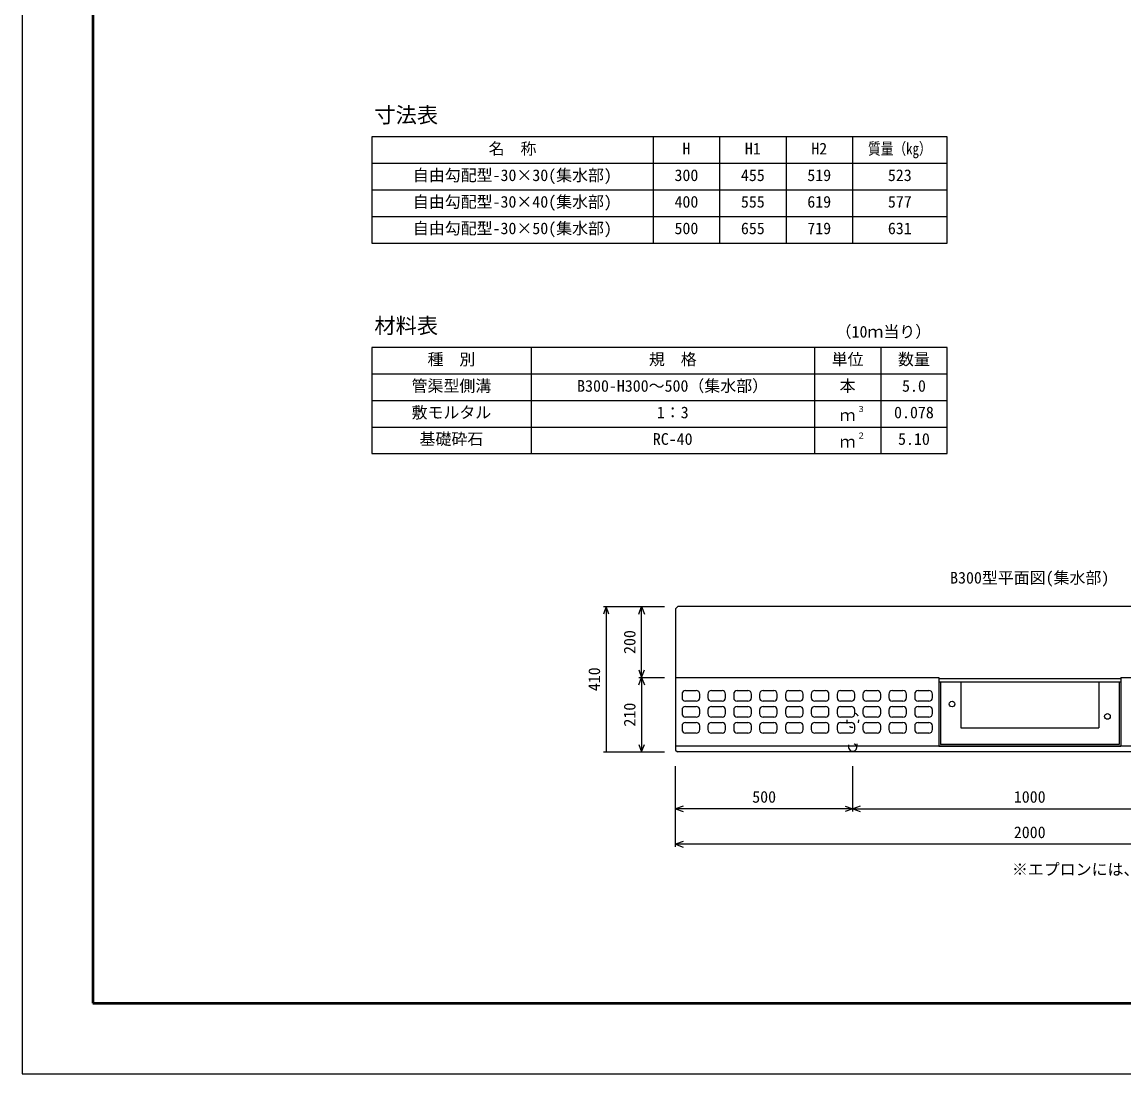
# Model space of a CAD drawing. Units: millimetres, scale not verified. Extents: x -12600 to 12600, y -5940 to 5940.
# Drawn here: x -12600 to -9488, y -5940 to -2970 of the extents above; entities that cross this region are included whole.
import ezdxf
from ezdxf.enums import TextEntityAlignment as Align

# ---------------------------------------------------------------- set-up
doc = ezdxf.new("R2010")
doc.units = ezdxf.units.MM
doc.header["$LTSCALE"] = 40
doc.linetypes.add('DOTTED', pattern=[1.75, 0.25, -1.5])
for name, color, linetype, lineweight in [('0-0_DIM', 7, 'Continuous', 25), ('0-1_Defpoints', 5, 'Continuous', 25), ('0-2_HATCH', 6, 'Continuous', 25), ('0-3_HYO', 3, 'Continuous', 25), ('0-4_HYO2', 4, 'Continuous', 25), ('0-5_OUTLINE', 3, 'Continuous', 25), ('0-6_OUTLINE2', 4, 'DOTTED', 25), ('0-7_TXT', 7, 'Continuous', 25), ('0-8_WAKU', 3, 'Continuous', 25)]:
    doc.layers.add(name, color=color, linetype=linetype, lineweight=lineweight)
doc.styles.add('ＭＳ ゴシック', font='')
doc.styles.get('ＭＳ ゴシック').set_extended_font_data('MS Gothic')

msp = doc.modelspace()

# ---------------------------------------------------------------- linework, layer by layer
at = {"layer": '0-0_DIM'}
for p, q in [((-10957.81, -4620.52), (-10785.31, -4620.52)), ((-10950.31, -4620.52), (-10950.31, -5030.52)), ((-10850.31, -4820.52), (-10850.31, -4620.52)), ((-10857.81, -4820.52), (-10785.31, -4820.52)), ((-10850.31, -4820.52), (-10850.31, -5030.52)), ((-10957.81, -5030.52), (-10785.31, -5030.52)), ((-10754.31, -5299.02), (-10754.31, -5070.52)), ((-10254.31, -5199.02), (-10254.31, -5070.52)), ((-10254.31, -5191.52), (-10754.31, -5191.52)), ((-10254.31, -5191.52), (-9254.31, -5191.52)), ((-8754.31, -5291.52), (-10754.31, -5291.52))]:
    msp.add_line(p, q, dxfattribs=at)
for points in [[(-10942.62, -4641.66), (-10950.31, -4620.52), (-10958.01, -4641.66)], [(-10858.01, -4641.66), (-10850.31, -4620.52), (-10842.62, -4641.66)], [(-10858.01, -4799.37), (-10850.31, -4820.52), (-10842.62, -4799.37)], [(-10858.01, -4841.66), (-10850.31, -4820.52), (-10842.62, -4841.66)], [(-10858.01, -5009.37), (-10850.31, -5030.52), (-10842.62, -5009.37)], [(-10733.17, -5183.82), (-10754.31, -5191.52), (-10733.17, -5199.21)], [(-10275.46, -5183.82), (-10254.31, -5191.52), (-10275.46, -5199.21)], [(-10233.17, -5183.82), (-10254.31, -5191.52), (-10233.17, -5199.21)], [(-10733.17, -5283.82), (-10754.31, -5291.52), (-10733.17, -5299.21)]]:
    msp.add_lwpolyline(points, dxfattribs=at)
at = {"layer": '0-1_Defpoints'}
msp.add_lwpolyline([(-12600, -5940), (-4200, -5940), (-4200, 0), (-12600, 0)], close=True, dxfattribs=at)
at = {"layer": '0-2_HATCH'}
for p, q in [((-10736.31, -4867.52), (-10736.31, -4877.52)), ((-10726.31, -4857.52), (-10696.31, -4857.52)), ((-10686.31, -4877.52), (-10686.31, -4867.52)), ((-10663.31, -4867.52), (-10663.31, -4877.52)), ((-10653.31, -4857.52), (-10623.31, -4857.52)), ((-10613.31, -4877.52), (-10613.31, -4867.52)), ((-10590.31, -4867.52), (-10590.31, -4877.52)), ((-10580.31, -4857.52), (-10550.31, -4857.52)), ((-10540.31, -4877.52), (-10540.31, -4867.52)), ((-10517.31, -4867.52), (-10517.31, -4877.52)), ((-10507.31, -4857.52), (-10477.31, -4857.52)), ((-10467.31, -4877.52), (-10467.31, -4867.52)), ((-10444.31, -4867.52), (-10444.31, -4877.52)), ((-10434.31, -4857.52), (-10404.31, -4857.52)), ((-10394.31, -4877.52), (-10394.31, -4867.52)), ((-10371.31, -4867.52), (-10371.31, -4877.52)), ((-10361.31, -4857.52), (-10331.31, -4857.52)), ((-10321.31, -4877.52), (-10321.31, -4867.52)), ((-10298.31, -4867.52), (-10298.31, -4877.52)), ((-10288.31, -4857.52), (-10258.31, -4857.52)), ((-10248.31, -4877.52), (-10248.31, -4867.52)), ((-10225.31, -4867.52), (-10225.31, -4877.52)), ((-10215.31, -4857.52), (-10185.31, -4857.52)), ((-10175.31, -4877.52), (-10175.31, -4867.52)), ((-10152.31, -4867.52), (-10152.31, -4877.52)), ((-10142.31, -4857.52), (-10112.31, -4857.52)), ((-10102.31, -4877.52), (-10102.31, -4867.52)), ((-10079.31, -4867.52), (-10079.31, -4877.52)), ((-10069.31, -4857.52), (-10039.31, -4857.52)), ((-10029.31, -4877.52), (-10029.31, -4867.52)), ((-10736.31, -4912.52), (-10736.31, -4922.52)), ((-10696.31, -4887.52), (-10726.31, -4887.52)), ((-10726.31, -4902.52), (-10696.31, -4902.52)), ((-10686.31, -4922.52), (-10686.31, -4912.52)), ((-10663.31, -4912.52), (-10663.31, -4922.52)), ((-10623.31, -4887.52), (-10653.31, -4887.52)), ((-10653.31, -4902.52), (-10623.31, -4902.52)), ((-10613.31, -4922.52), (-10613.31, -4912.52)), ((-10590.31, -4912.52), (-10590.31, -4922.52)), ((-10550.31, -4887.52), (-10580.31, -4887.52)), ((-10580.31, -4902.52), (-10550.31, -4902.52)), ((-10540.31, -4922.52), (-10540.31, -4912.52)), ((-10517.31, -4912.52), (-10517.31, -4922.52)), ((-10477.31, -4887.52), (-10507.31, -4887.52)), ((-10507.31, -4902.52), (-10477.31, -4902.52)), ((-10467.31, -4922.52), (-10467.31, -4912.52)), ((-10444.31, -4912.52), (-10444.31, -4922.52)), ((-10404.31, -4887.52), (-10434.31, -4887.52)), ((-10434.31, -4902.52), (-10404.31, -4902.52)), ((-10394.31, -4922.52), (-10394.31, -4912.52)), ((-10371.31, -4912.52), (-10371.31, -4922.52)), ((-10331.31, -4887.52), (-10361.31, -4887.52)), ((-10361.31, -4902.52), (-10331.31, -4902.52)), ((-10321.31, -4922.52), (-10321.31, -4912.52)), ((-10298.31, -4912.52), (-10298.31, -4922.52)), ((-10258.31, -4887.52), (-10288.31, -4887.52)), ((-10288.31, -4902.52), (-10258.31, -4902.52)), ((-10248.31, -4922.52), (-10248.31, -4912.52)), ((-10225.31, -4912.52), (-10225.31, -4922.52)), ((-10185.31, -4887.52), (-10215.31, -4887.52)), ((-10215.31, -4902.52), (-10185.31, -4902.52)), ((-10175.31, -4922.52), (-10175.31, -4912.52)), ((-10152.31, -4912.52), (-10152.31, -4922.52)), ((-10112.31, -4887.52), (-10142.31, -4887.52)), ((-10142.31, -4902.52), (-10112.31, -4902.52)), ((-10102.31, -4922.52), (-10102.31, -4912.52)), ((-10079.31, -4912.52), (-10079.31, -4922.52)), ((-10039.31, -4887.52), (-10069.31, -4887.52)), ((-10069.31, -4902.52), (-10039.31, -4902.52)), ((-10029.31, -4922.52), (-10029.31, -4912.52)), ((-10696.31, -4932.52), (-10726.31, -4932.52)), ((-10726.31, -4947.52), (-10696.31, -4947.52)), ((-10623.31, -4932.52), (-10653.31, -4932.52)), ((-10653.31, -4947.52), (-10623.31, -4947.52)), ((-10550.31, -4932.52), (-10580.31, -4932.52)), ((-10580.31, -4947.52), (-10550.31, -4947.52)), ((-10477.31, -4932.52), (-10507.31, -4932.52)), ((-10507.31, -4947.52), (-10477.31, -4947.52)), ((-10404.31, -4932.52), (-10434.31, -4932.52)), ((-10434.31, -4947.52), (-10404.31, -4947.52)), ((-10331.31, -4932.52), (-10361.31, -4932.52)), ((-10361.31, -4947.52), (-10331.31, -4947.52)), ((-10258.31, -4932.52), (-10288.31, -4932.52)), ((-10288.31, -4947.52), (-10258.31, -4947.52)), ((-10185.31, -4932.52), (-10215.31, -4932.52)), ((-10215.31, -4947.52), (-10185.31, -4947.52)), ((-10112.31, -4932.52), (-10142.31, -4932.52)), ((-10142.31, -4947.52), (-10112.31, -4947.52)), ((-10039.31, -4932.52), (-10069.31, -4932.52)), ((-10069.31, -4947.52), (-10039.31, -4947.52)), ((-10736.31, -4957.52), (-10736.31, -4967.52)), ((-10696.31, -4977.52), (-10726.31, -4977.52)), ((-10686.31, -4967.52), (-10686.31, -4957.52)), ((-10663.31, -4957.52), (-10663.31, -4967.52)), ((-10623.31, -4977.52), (-10653.31, -4977.52)), ((-10613.31, -4967.52), (-10613.31, -4957.52)), ((-10590.31, -4957.52), (-10590.31, -4967.52)), ((-10550.31, -4977.52), (-10580.31, -4977.52)), ((-10540.31, -4967.52), (-10540.31, -4957.52)), ((-10517.31, -4957.52), (-10517.31, -4967.52)), ((-10477.31, -4977.52), (-10507.31, -4977.52)), ((-10467.31, -4967.52), (-10467.31, -4957.52)), ((-10444.31, -4957.52), (-10444.31, -4967.52)), ((-10404.31, -4977.52), (-10434.31, -4977.52)), ((-10394.31, -4967.52), (-10394.31, -4957.52)), ((-10371.31, -4957.52), (-10371.31, -4967.52)), ((-10331.31, -4977.52), (-10361.31, -4977.52)), ((-10321.31, -4967.52), (-10321.31, -4957.52)), ((-10298.31, -4957.52), (-10298.31, -4967.52)), ((-10258.31, -4977.52), (-10288.31, -4977.52)), ((-10248.31, -4967.52), (-10248.31, -4957.52)), ((-10225.31, -4957.52), (-10225.31, -4967.52)), ((-10185.31, -4977.52), (-10215.31, -4977.52)), ((-10175.31, -4967.52), (-10175.31, -4957.52)), ((-10152.31, -4957.52), (-10152.31, -4967.52)), ((-10112.31, -4977.52), (-10142.31, -4977.52)), ((-10102.31, -4967.52), (-10102.31, -4957.52)), ((-10079.31, -4957.52), (-10079.31, -4967.52)), ((-10039.31, -4977.52), (-10069.31, -4977.52)), ((-10029.31, -4967.52), (-10029.31, -4957.52))]:
    msp.add_line(p, q, dxfattribs=at)
for centre, start, end in [((-10726.31, -4867.52), 90, 180), ((-10726.31, -4877.52), 180, 270), ((-10696.31, -4867.52), 0, 90), ((-10696.31, -4877.52), 270, 0), ((-10653.31, -4867.52), 90, 180), ((-10653.31, -4877.52), 180, 270), ((-10623.31, -4867.52), 0, 90), ((-10623.31, -4877.52), 270, 0), ((-10580.31, -4867.52), 90, 180), ((-10580.31, -4877.52), 180, 270), ((-10550.31, -4867.52), 0, 90), ((-10550.31, -4877.52), 270, 0), ((-10507.31, -4867.52), 90, 180), ((-10507.31, -4877.52), 180, 270), ((-10477.31, -4867.52), 0, 90), ((-10477.31, -4877.52), 270, 0), ((-10434.31, -4867.52), 90, 180), ((-10434.31, -4877.52), 180, 270), ((-10404.31, -4867.52), 0, 90), ((-10404.31, -4877.52), 270, 0), ((-10361.31, -4867.52), 90, 180), ((-10361.31, -4877.52), 180, 270), ((-10331.31, -4867.52), 0, 90), ((-10331.31, -4877.52), 270, 0), ((-10288.31, -4867.52), 90, 180), ((-10288.31, -4877.52), 180, 270), ((-10258.31, -4867.52), 0, 90), ((-10258.31, -4877.52), 270, 0), ((-10215.31, -4867.52), 90, 180), ((-10215.31, -4877.52), 180, 270), ((-10185.31, -4867.52), 0, 90), ((-10185.31, -4877.52), 270, 0), ((-10142.31, -4867.52), 90, 180), ((-10142.31, -4877.52), 180, 270), ((-10112.31, -4867.52), 0, 90), ((-10112.31, -4877.52), 270, 0), ((-10069.31, -4867.52), 90, 180), ((-10069.31, -4877.52), 180, 270), ((-10039.31, -4867.52), 0, 90), ((-10039.31, -4877.52), 270, 0), ((-10726.31, -4912.52), 90, 180), ((-10696.31, -4912.52), 0, 90), ((-10653.31, -4912.52), 90, 180), ((-10623.31, -4912.52), 0, 90), ((-10580.31, -4912.52), 90, 180), ((-10550.31, -4912.52), 0, 90), ((-10507.31, -4912.52), 90, 180), ((-10477.31, -4912.52), 0, 90), ((-10434.31, -4912.52), 90, 180), ((-10404.31, -4912.52), 0, 90), ((-10361.31, -4912.52), 90, 180), ((-10331.31, -4912.52), 0, 90), ((-10288.31, -4912.52), 90, 180), ((-10258.31, -4912.52), 0, 90), ((-10215.31, -4912.52), 90, 180), ((-10185.31, -4912.52), 0, 90), ((-10142.31, -4912.52), 90, 180), ((-10112.31, -4912.52), 0, 90), ((-10069.31, -4912.52), 90, 180), ((-10039.31, -4912.52), 0, 90), ((-10726.31, -4922.52), 180, 270), ((-10726.31, -4957.52), 90, 180), ((-10696.31, -4922.52), 270, 0), ((-10696.31, -4957.52), 0, 90), ((-10653.31, -4922.52), 180, 270), ((-10653.31, -4957.52), 90, 180), ((-10623.31, -4922.52), 270, 0), ((-10623.31, -4957.52), 0, 90), ((-10580.31, -4922.52), 180, 270), ((-10580.31, -4957.52), 90, 180), ((-10550.31, -4922.52), 270, 0), ((-10550.31, -4957.52), 0, 90), ((-10507.31, -4922.52), 180, 270), ((-10507.31, -4957.52), 90, 180), ((-10477.31, -4922.52), 270, 0), ((-10477.31, -4957.52), 0, 90), ((-10434.31, -4922.52), 180, 270), ((-10434.31, -4957.52), 90, 180), ((-10404.31, -4922.52), 270, 0), ((-10404.31, -4957.52), 0, 90), ((-10361.31, -4922.52), 180, 270), ((-10361.31, -4957.52), 90, 180), ((-10331.31, -4922.52), 270, 0), ((-10331.31, -4957.52), 0, 90), ((-10288.31, -4922.52), 180, 270), ((-10288.31, -4957.52), 90, 180), ((-10258.31, -4922.52), 270, 0), ((-10258.31, -4957.52), 0, 90), ((-10215.31, -4922.52), 180, 270), ((-10215.31, -4957.52), 90, 180), ((-10185.31, -4922.52), 270, 0), ((-10185.31, -4957.52), 0, 90), ((-10142.31, -4922.52), 180, 270), ((-10142.31, -4957.52), 90, 180), ((-10112.31, -4922.52), 270, 0), ((-10112.31, -4957.52), 0, 90), ((-10069.31, -4922.52), 180, 270), ((-10069.31, -4957.52), 90, 180), ((-10039.31, -4922.52), 270, 0), ((-10039.31, -4957.52), 0, 90), ((-10726.31, -4967.52), 180, 270), ((-10696.31, -4967.52), 270, 0), ((-10653.31, -4967.52), 180, 270), ((-10623.31, -4967.52), 270, 0), ((-10580.31, -4967.52), 180, 270), ((-10550.31, -4967.52), 270, 0), ((-10507.31, -4967.52), 180, 270), ((-10477.31, -4967.52), 270, 0), ((-10434.31, -4967.52), 180, 270), ((-10404.31, -4967.52), 270, 0), ((-10361.31, -4967.52), 180, 270), ((-10331.31, -4967.52), 270, 0), ((-10288.31, -4967.52), 180, 270), ((-10258.31, -4967.52), 270, 0), ((-10215.31, -4967.52), 180, 270), ((-10185.31, -4967.52), 270, 0), ((-10142.31, -4967.52), 180, 270), ((-10112.31, -4967.52), 270, 0), ((-10069.31, -4967.52), 180, 270), ((-10039.31, -4967.52), 270, 0)]:
    msp.add_arc(centre, 10, start, end, dxfattribs=at)
at = {"layer": '0-3_HYO'}
for p, q in [((-10817.5, -3293.87), (-10817.5, -3593.87)), ((-10630, -3293.87), (-10630, -3593.87)), ((-10442.5, -3293.87), (-10442.5, -3593.87)), ((-10255, -3293.87), (-10255, -3593.87)), ((-11612.5, -3368.87), (-9987.5, -3368.87)), ((-11162.5, -3888.65), (-11162.5, -4188.65)), ((-10362.5, -3888.65), (-10362.5, -4188.65)), ((-10175, -3888.65), (-10175, -4188.65)), ((-11612.5, -3963.65), (-9987.5, -3963.65))]:
    msp.add_line(p, q, dxfattribs=at)
for points in [[(-11612.5, -3593.87), (-9987.5, -3593.87), (-9987.5, -3293.87), (-11612.5, -3293.87)], [(-11612.5, -4188.65), (-9987.5, -4188.65), (-9987.5, -3888.65), (-11612.5, -3888.65)]]:
    msp.add_lwpolyline(points, close=True, dxfattribs=at)
at = {"layer": '0-4_HYO2'}
for p, q in [((-11612.5, -3443.87), (-9987.5, -3443.87)), ((-11612.5, -3518.87), (-9987.5, -3518.87)), ((-11612.5, -4038.65), (-9987.5, -4038.65)), ((-11612.5, -4113.65), (-9987.5, -4113.65))]:
    msp.add_line(p, q, dxfattribs=at)
at = {"layer": '0-5_OUTLINE'}
for p, q in [((-10754.31, -4626.52), (-10748.31, -4620.52)), ((-10754.31, -4626.52), (-10754.31, -5025.52)), ((-8760.31, -4620.52), (-10748.31, -4620.52)), ((-10754.31, -4820.52), (-10011.31, -4820.52)), ((-10011.31, -4820.52), (-10011.31, -5014.52)), ((-9497.31, -4820.52), (-8754.31, -4820.52)), ((-9497.31, -4820.52), (-9497.31, -5014.52)), ((-8754.31, -5014.52), (-10754.31, -5014.52)), ((-10754.31, -5025.52), (-10749.31, -5030.52)), ((-8759.31, -5030.52), (-10749.31, -5030.52))]:
    msp.add_line(p, q, dxfattribs=at)
at = {"layer": '0-6_OUTLINE2', "linetype": 'Continuous'}
for p, q in [((-10011.31, -4823.52), (-9497.31, -4823.52)), ((-10011.31, -4832.52), (-9497.31, -4832.52)), ((-10006.81, -4832.52), (-10006.81, -5010.02)), ((-9559.31, -4832.52), (-9559.31, -4962.52)), ((-9501.81, -4832.52), (-9501.81, -5010.02)), ((-10011.31, -5014.52), (-9497.31, -5014.52)), ((-9501.81, -5010.02), (-10006.81, -5010.02))]:
    msp.add_line(p, q, dxfattribs=at)
at = {"layer": '0-6_OUTLINE2'}
for p, q in [((-10271.31, -4940.52), (-10265.81, -5018.07)), ((-10242.81, -5018.07), (-10237.31, -4940.52))]:
    msp.add_line(p, q, dxfattribs=at)
at = {"layer": '0-6_OUTLINE2', "linetype": 'Continuous'}
msp.add_lwpolyline([(-9949.31, -4832.52), (-9949.31, -4962.52), (-9559.31, -4962.52)], dxfattribs=at)
for centre in [(-9973.81, -4895.52), (-9534.81, -4930.52)]:
    msp.add_circle(centre, 8, dxfattribs=at)
at = {"layer": '0-6_OUTLINE2'}
msp.add_ellipse((-10254.31, -4940.52), major_axis=(0, -21.76), ratio=0.78125, dxfattribs=at)
msp.add_ellipse((-10254.31, -5018.07), major_axis=(11.5, 0), ratio=0.94, start_param=0.3346087, end_param=2.8069839, dxfattribs=at)
at = {"layer": '0-6_OUTLINE2', "linetype": 'Continuous'}
msp.add_ellipse((-10254.31, -5018.07), major_axis=(11.5, 0), ratio=0.94, start_param=2.8069839, end_param=6.617794, dxfattribs=at)
at = {"layer": '0-8_WAKU', "lineweight": 50}
msp.add_lwpolyline([(-12400, -5740), (-4400, -5740), (-4400, -200), (-12400, -200)], close=True, dxfattribs=at)

# ---------------------------------------------------------------- texts
at = {"layer": '0-0_DIM', "style": 'ＭＳ ゴシック'}
for s, p in [('200', (-10857.81, -4754.27)), ('410', (-10957.81, -4859.27)), ('210', (-10857.81, -4959.27))]:
    msp.add_text(s, height=32.99, rotation=90, dxfattribs=at).set_placement(p, align=Align.BOTTOM_LEFT)
for s, p in [('500', (-10538.06, -5184.02)), ('1000', (-9799.31, -5184.02)), ('2000', (-9799.31, -5284.02))]:
    msp.add_text(s, height=32.99, dxfattribs=at).set_placement(p, align=Align.BOTTOM_LEFT)
at = {"layer": '0-7_TXT', "style": 'ＭＳ ゴシック'}
for s, height, p in [('寸法表', 43.99, (-11605, -3267.62)), ('名\u3000称', 32.99, (-11282.5, -3353.87)), ('H', 32.99, (-10735, -3353.87)), ('H1', 32.99, (-10558.75, -3353.87)), ('H2', 32.99, (-10371.25, -3353.87)), ('自由勾配型-30×30(集水部)', 32.99, (-11496.25, -3428.87)), ('300', 32.99, (-10757.5, -3428.87)), ('455', 32.99, (-10570, -3428.87)), ('519', 32.99, (-10382.5, -3428.87)), ('523', 32.99, (-10155, -3428.87)), ('自由勾配型-30×40(集水部)', 32.99, (-11496.25, -3503.87)), ('400', 32.99, (-10757.5, -3503.87)), ('555', 32.99, (-10570, -3503.87)), ('619', 32.99, (-10382.5, -3503.87)), ('577', 32.99, (-10155, -3503.87)), ('自由勾配型-30×50(集水部)', 32.99, (-11496.25, -3578.87)), ('500', 32.99, (-10757.5, -3578.87)), ('655', 32.99, (-10570, -3578.87)), ('719', 32.99, (-10382.5, -3578.87)), ('631', 32.99, (-10155, -3578.87)), ('材料表', 43.99, (-11605, -3862.4)), ('（10ｍ当り）', 32.99, (-10302.5, -3870.65)), ('種\u3000別', 32.99, (-11455, -3948.65)), ('規\u3000格', 32.99, (-10830, -3948.65)), ('単位', 32.99, (-10313.75, -3948.65)), ('数量', 32.99, (-10126.25, -3948.65)), ('管渠型側溝', 32.99, (-11500, -4023.65)), ('B300-H300～500（集水部）', 32.99, (-11032.5, -4023.65)), ('本', 32.99, (-10291.25, -4023.65)), ('5.0', 32.99, (-10115, -4023.65)), ('敷モルタル', 32.99, (-11500, -4098.65)), ('1：3', 32.99, (-10807.5, -4098.65)), ('ｍ', 32.99, (-10291.25, -4106.15)), ('３', 16.5, (-10242.09, -4075.87)), ('0.078', 32.99, (-10137.5, -4098.65)), ('基礎砕石', 32.99, (-11477.5, -4173.65)), ('RC-40', 32.99, (-10818.75, -4173.65)), ('２', 16.5, (-10242.09, -4150.87)), ('5.10', 32.99, (-10126.25, -4173.65)), ('ｍ', 32.99, (-10291.25, -4181.15)), ('B300型平面図(集水部)', 32.99, (-9979.31, -4565.34)), ('※エプロンには、すべり抵抗値をあげるため模様を付す。', 32.99, (-9804.62, -5388.65))]:
    msp.add_text(s, height=height, dxfattribs=at).set_placement(p, align=Align.BOTTOM_LEFT)
at = {"layer": '0-7_TXT', "style": 'ＭＳ ゴシック', "width": 0.8}
msp.add_text('質量（kg）', height=32.99, dxfattribs=at).set_placement((-10211.25, -3353.87), align=Align.BOTTOM_LEFT)

doc.saveas('drawing.dxf')
